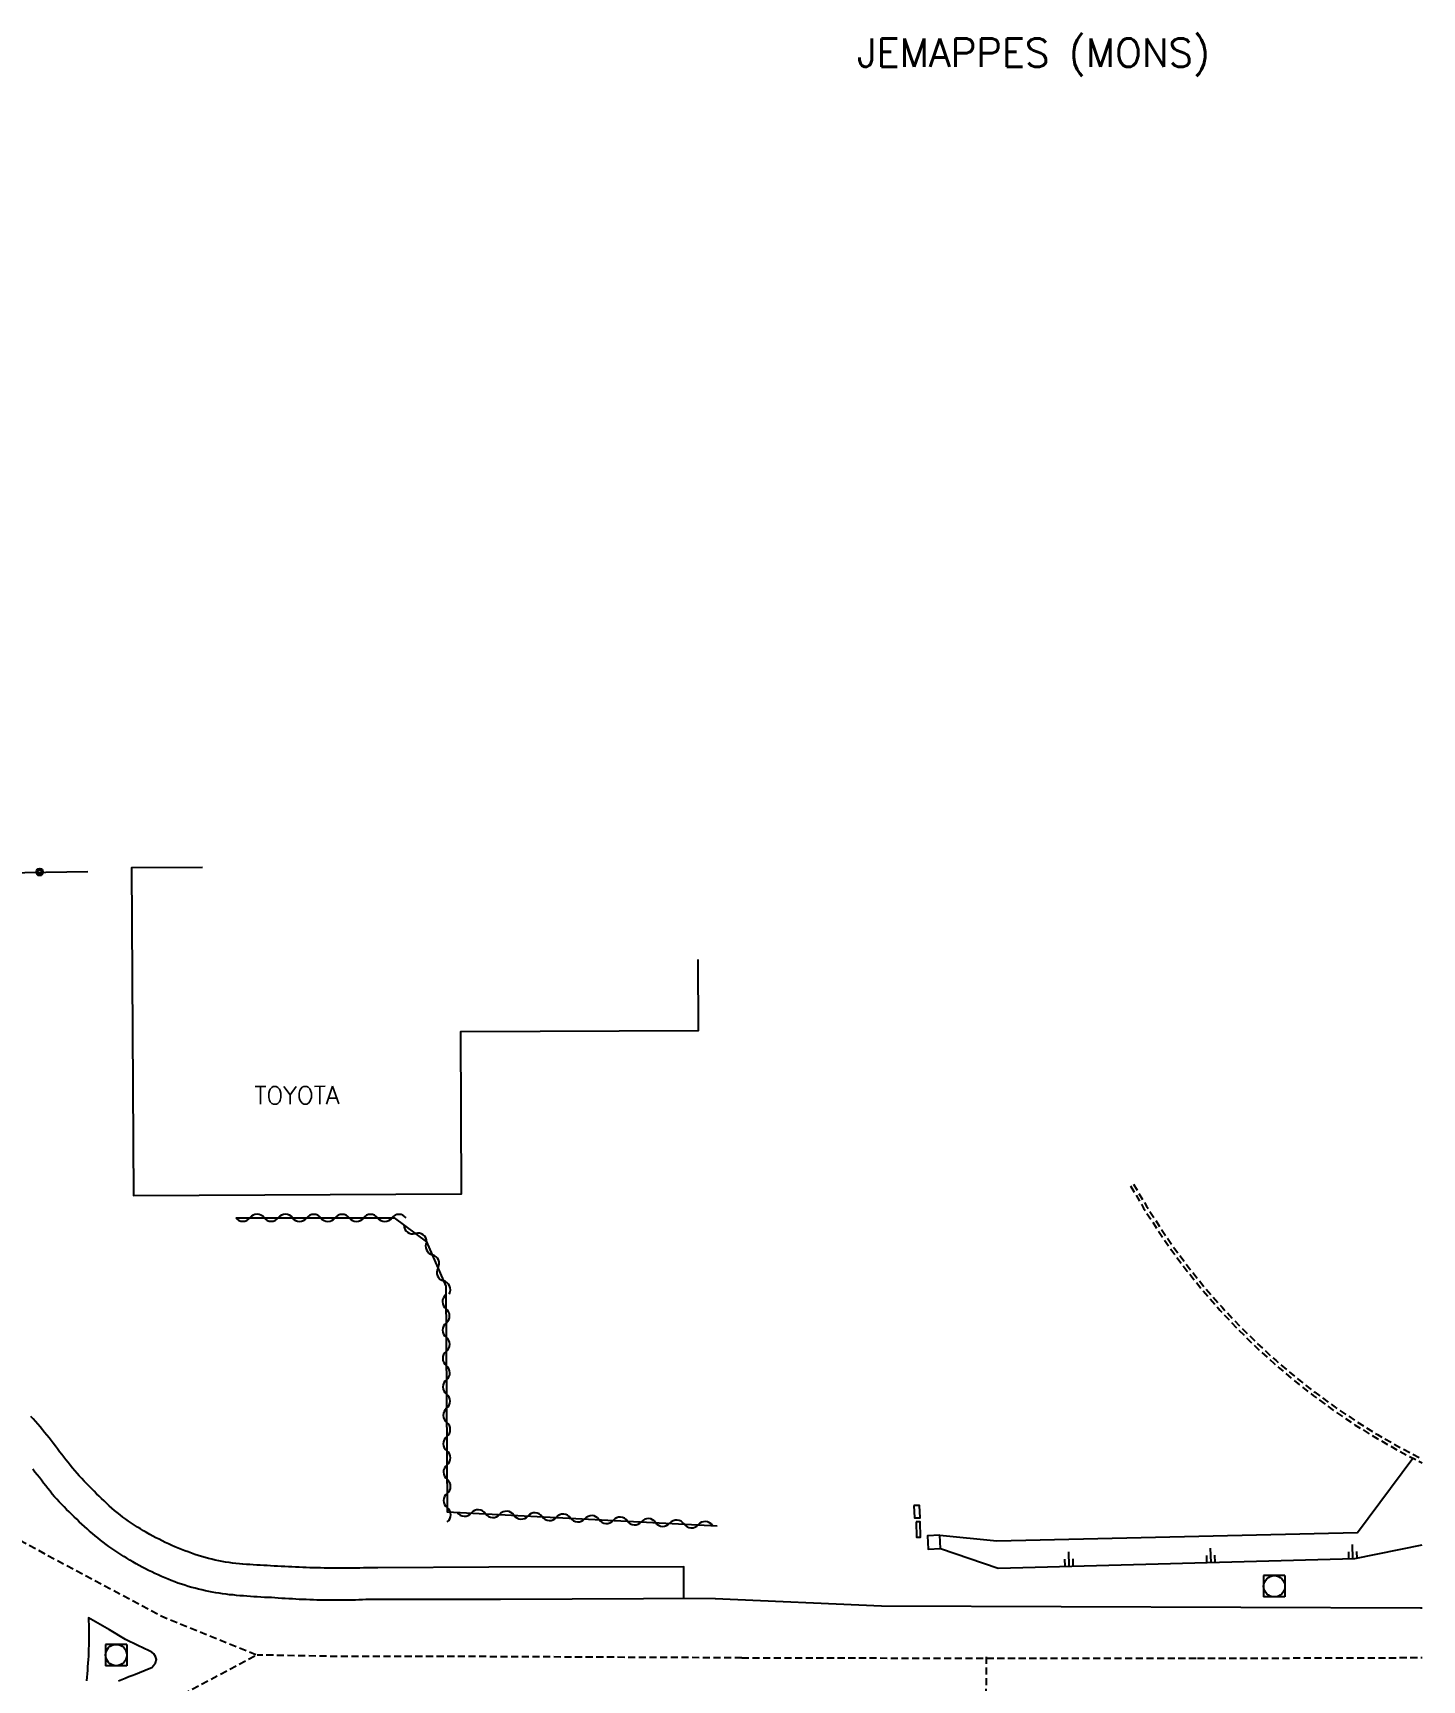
# Model space of a CAD drawing. Header units: millimetres. Extents: x 117000 to 118001, y 126000 to 126987.
# Drawn here: x 117902.1 to 118000, y 126622.4 to 126738.4 of the extents above; entities that cross this region are included whole.
import ezdxf
from ezdxf.enums import TextEntityAlignment as Align

# ---------------------------------------------------------------- set-up
doc = ezdxf.new("R2010")
doc.units = ezdxf.units.MM
doc.linetypes.add('DASHED', pattern=[0.75, 0.5, -0.25])
doc.layers.get('0').update_dxf_attribs({"linetype": 'CONTINUOUS'})
for name, color, linetype in [('w0001', 6, 'DASHED'), ('w0008', 7, 'CONTINUOUS'), ('w0100', 7, 'CONTINUOUS'), ('w0112', 1, 'DASHED'), ('w0211', 2, 'CONTINUOUS'), ('W0310', 3, 'CONTINUOUS'), ('w0322', 7, 'CONTINUOUS'), ('W0334', 7, 'CONTINUOUS'), ('w0420', 7, 'CONTINUOUS'), ('w0980', 7, 'CONTINUOUS'), ('W0984', 7, 'CONTINUOUS')]:
    doc.layers.add(name, color=color, linetype=linetype)
doc.styles.get("Standard").update_dxf_attribs({"font": 'romans.shx', "width": 0.85})

# ---------------------------------------------------------------- blocks, each defined once
blk = doc.blocks.new('T420')
for p, q in [((0.75, 0.75), (-0.75, 0.75)), ((-0.75, 0.75), (-0.75, -0.75)), ((0.75, 0.75), (0.75, -0.75)), ((0.75, -0.75), (-0.75, -0.75))]:
    blk.add_line(p, q)
blk.add_ellipse((0, 0), major_axis=(-0.53, 0.53), ratio=1, start_param=3.926991, end_param=10.210176)
blk = doc.blocks.new('t211o')
at = {"color": 0, "linetype": 'Continuous'}
for p, q in [((-0.29, 0.5), (-0.29, 0)), ((0, 1), (0, 0)), ((0.29, 0.5), (0.29, 0))]:
    blk.add_line(p, q, dxfattribs=at)
blk = doc.blocks.new('t322o')
at = {"color": 0, "linetype": 'Continuous'}
for radius in [0.25, 0.15]:
    blk.add_circle((0, 0), radius, dxfattribs=at)
blk = doc.blocks.new('t310o')
at = {"color": 0, "linetype": 'Continuous'}
for centre, start, end in [((-0.5, 0.38), 216.8699, 323.1304), ((0.5, -0.37), 36.8699, 143.1303)]:
    blk.add_arc(centre, 0.625, start, end, dxfattribs=at)

msp = doc.modelspace()

# ---------------------------------------------------------------- linework, layer by layer
at = {"layer": 'w0001', "flags": 128}
for points in [[(117899.9, 126632.91), (117907.05, 126629.08), (117911.23, 126626.85), (117917.93, 126624.12), (117912.18, 126621.07), (117907.38, 126619.05), (117898.43, 126615.02)], [(117952.08, 126623.92), (117943.13, 126623.96), (117933.21, 126624.01), (117923.85, 126624.01), (117917.93, 126624.12)]]:
    msp.add_lwpolyline(points, dxfattribs=at)
at = {"layer": 'w0001'}
for points in [[(117952.08, 126623.92), (117952.08, 126623.92), (117984.17, 126623.89), (118000, 126623.94)], [(117969.3, 126623.99), (117969.22, 126614.85), (117969.77, 126610.04), (117970.42, 126607.02), (117971.49, 126602.64), (117982.41, 126560.73), (117991.35, 126526.32), (118000, 126493.06)]]:
    msp.add_lwpolyline(points, dxfattribs=at)
at = {"layer": 'w0008', "flags": 128}
for points in [[(117948, 126628.08), (117947.99, 126630.34), (117934.26, 126630.3), (117926.44, 126630.27), (117926.19, 126630.27), (117925.94, 126630.26), (117925.69, 126630.25), (117925.43, 126630.25), (117925.18, 126630.24), (117924.93, 126630.24), (117924.68, 126630.23), (117924.43, 126630.23), (117924.17, 126630.23), (117923.92, 126630.23), (117923.67, 126630.23), (117923.42, 126630.23), (117923.16, 126630.24), (117922.91, 126630.24), (117922.66, 126630.24), (117922.41, 126630.25), (117922.15, 126630.25), (117921.9, 126630.26), (117921.65, 126630.27), (117921.4, 126630.28), (117921.15, 126630.29), (117920.89, 126630.3), (117920.64, 126630.31), (117920.39, 126630.32), (117920.14, 126630.33), (117919.88, 126630.35), (117919.63, 126630.36), (117919.38, 126630.38), (117919.14, 126630.39), (117918.89, 126630.4), (117918.65, 126630.42), (117918.4, 126630.43), (117918.16, 126630.44), (117917.91, 126630.46), (117917.67, 126630.47), (117917.42, 126630.49), (117917.18, 126630.5), (117916.93, 126630.52), (117916.69, 126630.55), (117916.45, 126630.57), (117916.2, 126630.6), (117915.96, 126630.63), (117915.72, 126630.67), (117915.47, 126630.71), (117915.23, 126630.75), (117914.99, 126630.8), (117914.75, 126630.86), (117914.51, 126630.92), (117914.27, 126630.99), (117914.03, 126631.06), (117913.79, 126631.14), (117913.55, 126631.21), (117913.32, 126631.29), (117913.08, 126631.38), (117912.85, 126631.46), (117912.61, 126631.55), (117912.38, 126631.65), (117912.15, 126631.74), (117911.93, 126631.84), (117911.7, 126631.94), (117911.47, 126632.05), (117911.25, 126632.16), (117911.03, 126632.27), (117910.8, 126632.38), (117910.58, 126632.5), (117910.37, 126632.62), (117910.15, 126632.74), (117909.93, 126632.87), (117909.72, 126633), (117909.5, 126633.13), (117909.29, 126633.26), (117909.08, 126633.4), (117908.88, 126633.54), (117908.68, 126633.69), (117908.48, 126633.84), (117908.28, 126633.99), (117908.09, 126634.15), (117907.9, 126634.31), (117907.71, 126634.47), (117907.52, 126634.63), (117907.34, 126634.8), (117907.16, 126634.97), (117906.98, 126635.14), (117906.8, 126635.31), (117906.62, 126635.48), (117906.45, 126635.66), (117906.27, 126635.84), (117906.1, 126636.01), (117905.92, 126636.19), (117905.75, 126636.37), (117905.58, 126636.55), (117905.41, 126636.73), (117905.25, 126636.91), (117905.09, 126637.1), (117904.93, 126637.29), (117904.77, 126637.48), (117904.62, 126637.67), (117904.47, 126637.86), (117904.32, 126638.05), (117904.17, 126638.25), (117904.02, 126638.44), (117903.87, 126638.64), (117903.73, 126638.83), (117903.58, 126639.03), (117903.43, 126639.22), (117903.28, 126639.42), (117903.13, 126639.61), (117902.97, 126639.8), (117902.82, 126639.99), (117902.66, 126640.18), (117902.5, 126640.37), (117902.33, 126640.56), (117902.17, 126640.75), (117902, 126640.93)], [(117950.2, 126628.09), (117935.09, 126628.03), (117925.6, 126628.02), (117925.35, 126628.01), (117925.11, 126628), (117924.86, 126627.99), (117924.61, 126627.99), (117924.37, 126627.98), (117924.12, 126627.98), (117923.87, 126627.98), (117923.63, 126627.98), (117923.38, 126627.98), (117923.13, 126627.98), (117922.88, 126627.98), (117922.64, 126627.98), (117922.39, 126627.99), (117922.14, 126627.99), (117921.9, 126628), (117921.65, 126628.01), (117921.4, 126628.02), (117921.16, 126628.03), (117920.91, 126628.04), (117920.66, 126628.05), (117920.42, 126628.07), (117920.17, 126628.08), (117919.92, 126628.1), (117919.68, 126628.11), (117919.43, 126628.13), (117919.18, 126628.14), (117918.94, 126628.16), (117918.69, 126628.17), (117918.45, 126628.18), (117918.2, 126628.2), (117917.95, 126628.21), (117917.71, 126628.23), (117917.46, 126628.24), (117917.22, 126628.26), (117916.97, 126628.28), (117916.73, 126628.3), (117916.48, 126628.32), (117916.24, 126628.35), (117915.99, 126628.37), (117915.75, 126628.4), (117915.5, 126628.44), (117915.26, 126628.47), (117915.02, 126628.51), (117914.77, 126628.55), (117914.53, 126628.59), (117914.29, 126628.64), (117914.05, 126628.7), (117913.81, 126628.75), (117913.57, 126628.82), (117913.33, 126628.88), (117913.08, 126628.95), (117912.84, 126629.03), (117912.6, 126629.11), (117912.36, 126629.19), (117912.13, 126629.28), (117911.89, 126629.37), (117911.66, 126629.46), (117911.43, 126629.56), (117911.2, 126629.65), (117910.97, 126629.76), (117910.74, 126629.86), (117910.52, 126629.97), (117910.29, 126630.08), (117910.07, 126630.2), (117909.85, 126630.31), (117909.63, 126630.43), (117909.41, 126630.55), (117909.19, 126630.68), (117908.97, 126630.81), (117908.76, 126630.94), (117908.54, 126631.07), (117908.33, 126631.2), (117908.12, 126631.34), (117907.91, 126631.48), (117907.7, 126631.62), (117907.5, 126631.76), (117907.3, 126631.91), (117907.1, 126632.06), (117906.91, 126632.21), (117906.71, 126632.37), (117906.52, 126632.52), (117906.33, 126632.68), (117906.14, 126632.84), (117905.96, 126633.01), (117905.77, 126633.17), (117905.59, 126633.34), (117905.41, 126633.51), (117905.23, 126633.68), (117905.05, 126633.85), (117904.87, 126634.03), (117904.69, 126634.2), (117904.52, 126634.38), (117904.34, 126634.55), (117904.17, 126634.73), (117904, 126634.91), (117903.83, 126635.09), (117903.67, 126635.27), (117903.51, 126635.46), (117903.35, 126635.65), (117903.2, 126635.84), (117903.05, 126636.04), (117902.9, 126636.23), (117902.76, 126636.43), (117902.61, 126636.62), (117902.45, 126636.81), (117902.29, 126637.01), (117902.13, 126637.22)], [(117950.2, 126628.09), (117961.92, 126627.59), (117999.88, 126627.45), (118000, 126627.45)], [(117908.18, 126622.3), (117908.41, 126622.4), (117908.65, 126622.5), (117908.89, 126622.6), (117909.12, 126622.69), (117909.36, 126622.78), (117910.34, 126623.16), (117910.51, 126623.25), (117910.65, 126623.38), (117910.79, 126623.58), (117910.85, 126623.81), (117910.79, 126624.02), (117910.66, 126624.21), (117910.51, 126624.33), (117910.33, 126624.42), (117909.53, 126624.79), (117908.66, 126625.21), (117907.53, 126625.89), (117906.07, 126626.75), (117906.07, 126626.51), (117906.08, 126626.27), (117906.09, 126626.02), (117906.09, 126625.78), (117906.09, 126625.53), (117906.09, 126625.29), (117906.08, 126625.04), (117906.08, 126624.8), (117906.07, 126624.55), (117906.06, 126624.3), (117906.05, 126624.05), (117906.04, 126623.8), (117906.02, 126623.55), (117906, 126623.3), (117905.99, 126623.05), (117905.97, 126622.8), (117905.95, 126622.55), (117905.92, 126622.3)]]:
    msp.add_lwpolyline(points, dxfattribs=at)
at = {"layer": 'w0100', "flags": 128}
msp.add_lwpolyline([(117914.1, 126679.58), (117909.1, 126679.55), (117909.22, 126656.49), (117932.33, 126656.59), (117932.28, 126668.04), (117949.03, 126668.11), (117949.01, 126673.11)], dxfattribs=at)
at = {"layer": 'w0112'}
for points in [[(118000, 126637.93, -0.150593), (117979.68, 126657.28)], [(117979.47, 126657.16, 0.151257), (118000, 126637.65, 0.050129)]]:
    msp.add_lwpolyline(points, format="xyb", dxfattribs=at)
at = {"layer": 'w0211', "flags": 128}
for points in [[(117966.03, 126632.56), (117970.05, 126632.16), (117995.45, 126632.76), (117999.35, 126637.98)], [(117966.08, 126631.62), (117970.15, 126630.24), (117995.27, 126630.91), (118000, 126631.89)]]:
    msp.add_lwpolyline(points, dxfattribs=at)
at = {"layer": 'W0310', "flags": 128}
msp.add_lwpolyline([(117916.43, 126654.91), (117927.59, 126654.9), (117929.88, 126653.23), (117931.23, 126650.09), (117931.32, 126634.21), (117950.35, 126633.22)], dxfattribs=at)
at = {"layer": 'w0322', "flags": 128}
msp.add_lwpolyline([(117870.21, 126712.05), (117880.14, 126700.44), (117892.65, 126679.09), (117906.01, 126679.31)], dxfattribs=at)
at = {"layer": 'W0334', "flags": 128}
for points in [[(117964.2, 126634.64), (117964.24, 126633.78), (117964.64, 126633.79), (117964.59, 126634.65)], [(117964.36, 126633.5), (117964.39, 126632.41), (117964.67, 126632.41), (117964.64, 126633.49)], [(117966.03, 126632.56), (117965.16, 126632.52), (117965.21, 126631.57), (117966.08, 126631.62)]]:
    msp.add_lwpolyline(points, close=True, dxfattribs=at)

# ---------------------------------------------------------------- block references
at = {"layer": 'w0211', "rotation": 1.513798303799157}
for p in [(117995.11, 126630.9), (117975.12, 126630.38), (117985.11, 126630.64)]:
    msp.add_blockref('t211o', p, dxfattribs=at)
at = {"layer": 'W0310'}
for p, rotation in [((117917.43, 126654.91), 359.9266605460319), ((117919.43, 126654.91), 359.9266605460319), ((117921.43, 126654.9), 359.9266605460319), ((117923.43, 126654.9), 359.9266605460319), ((117925.43, 126654.9), 359.9266605460319), ((117927.43, 126654.9), 359.9266605460319), ((117929.08, 126653.81), 324.0021637384978), ((117930.28, 126652.3), 293.1918860809458), ((117931.07, 126650.47), 293.1918860809458), ((117931.24, 126648.5), 270.3489830215157), ((117931.25, 126646.5), 270.3489830215157), ((117931.26, 126644.5), 270.3489830215157), ((117931.27, 126642.5), 270.3489830215157), ((117931.29, 126640.5), 270.3489830215157), ((117931.3, 126638.5), 270.3489830215157), ((117931.31, 126636.5), 270.3489830215157), ((117931.32, 126634.5), 270.3489830215157), ((117933.03, 126634.12), 357.0367385438395), ((117935.03, 126634.02), 357.0367385438395), ((117937.02, 126633.91), 357.0367385438395), ((117939.02, 126633.81), 357.0367385438395), ((117941.02, 126633.71), 357.0367385438395), ((117943.02, 126633.6), 357.0367385438395), ((117945.01, 126633.5), 357.0367385438395), ((117947.01, 126633.4), 357.0367385438395), ((117949.01, 126633.29), 357.0367385438395)]:
    msp.add_blockref('t310o', p, dxfattribs=dict(at, rotation=rotation))
at = {"layer": 'w0322', "rotation": 0.9595339450941828}
msp.add_blockref('t322o', (117902.62, 126679.26), dxfattribs=at)
at = {"layer": 'w0420'}
for p in [(117989.59, 126628.96), (117908.01, 126624.12)]:
    msp.add_blockref('T420', p, dxfattribs=at)

# ---------------------------------------------------------------- texts
at = {"layer": 'w0980'}
msp.add_text('JEMAPPES (MONS)', height=2, dxfattribs=at).set_placement((117972.63, 126736.83), align=Align.MIDDLE)
at = {"layer": 'W0984'}
msp.add_text('TOYOTA', height=1.25, rotation=0.2415, dxfattribs=at).set_placement((117920.74, 126663.54), align=Align.MIDDLE)

doc.saveas('drawing.dxf')
